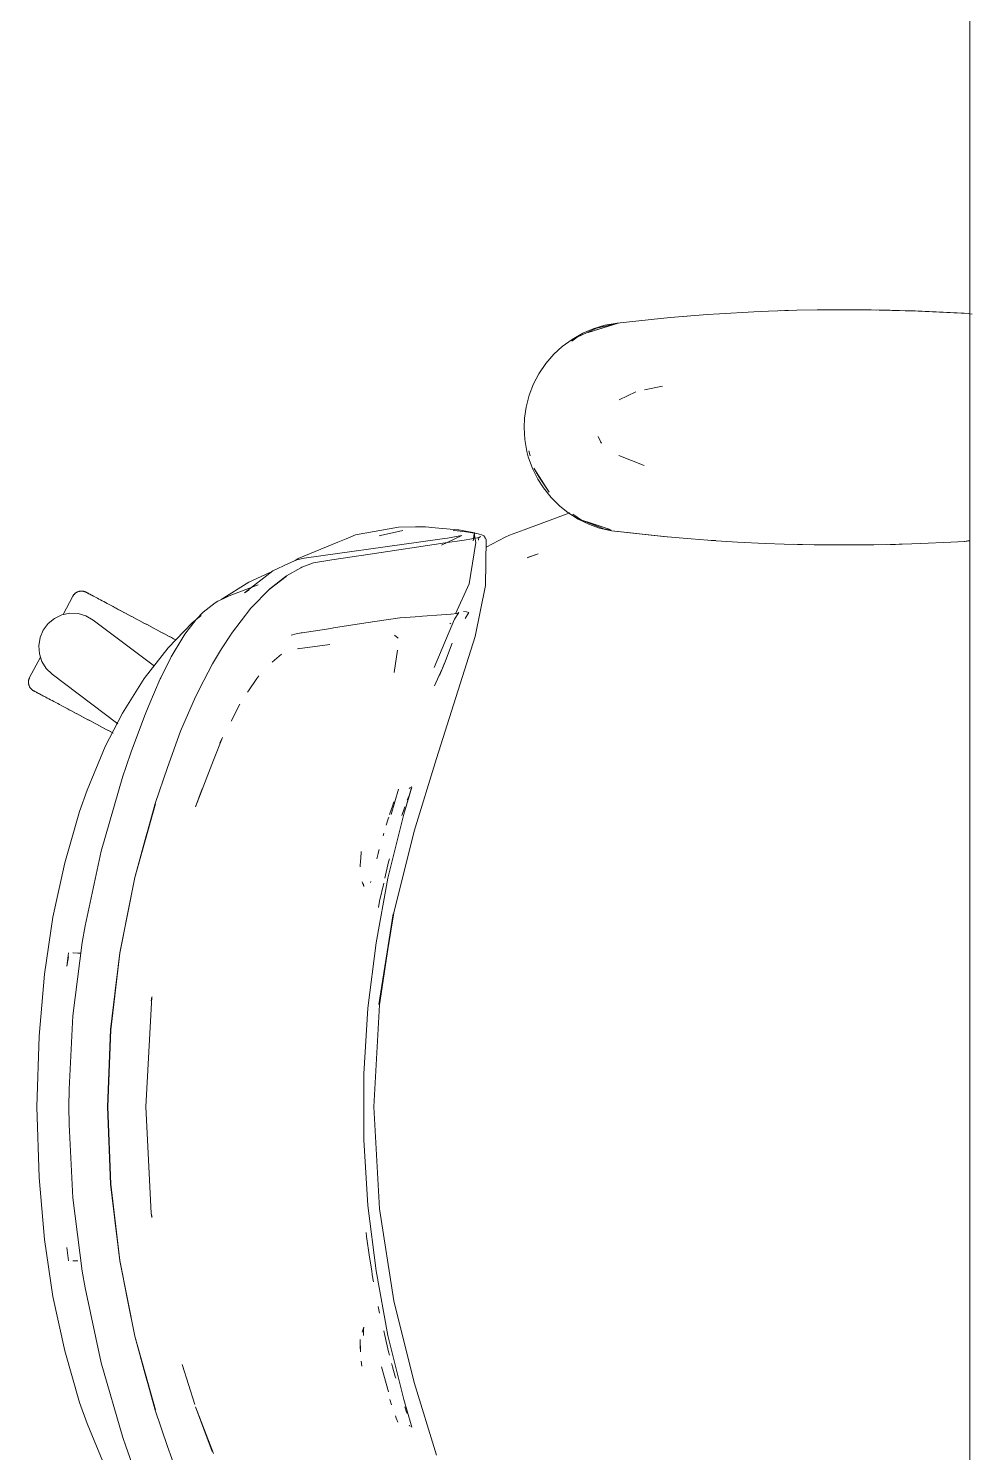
# Model space of a CAD drawing. Header units: millimetres. Extents: x 155927 to 295199, y -4084 to 97293.
# Drawn here: x 226676 to 227064, y 33040 to 33626 of the extents above; entities that cross this region are included whole.
import ezdxf

# ---------------------------------------------------------------- set-up
doc = ezdxf.new("R2010")
doc.units = ezdxf.units.MM
doc.header["$MEASUREMENT"] = 0
doc.layers.add('G-IMPT', color=8, linetype='CONTINUOUS', lineweight=9)
doc.layers.add('I-FURN', color=8, linetype='CONTINUOUS', lineweight=9)

msp = doc.modelspace()

# ---------------------------------------------------------------- linework, layer by layer
at = {"layer": 'G-IMPT'}
for p, q in [((226955.79, 33508.56), (226940.74, 33507.31)), ((226947.61, 33507.91), (226945.93, 33507.74)), ((226955.79, 33508.56), (226960.88, 33508.88)), ((226960.88, 33508.88), (226975.02, 33509.69)), ((226981.04, 33509.95), (226975.02, 33509.69)), ((226981.04, 33509.95), (226992.8, 33510.34)), ((226985.93, 33510.09), (226987.86, 33510.2)), ((226987.86, 33510.2), (226989.36, 33510.21)), ((227001.22, 33510.5), (226992.8, 33510.34)), ((227001.22, 33510.5), (227012.02, 33510.59)), ((227001.22, 33510.5), (227021.41, 33510.55)), ((227001.22, 33510.5), (227031.24, 33510.39)), ((227031.24, 33510.39), (227012.02, 33510.59)), ((227021.41, 33510.55), (227031.24, 33510.39)), ((227021.41, 33510.55), (227042.8, 33510.04)), ((227021.41, 33510.55), (227041.59, 33510.08)), ((227021.41, 33510.51), (227023.44, 33510.53)), ((227023.44, 33510.53), (227025.65, 33510.44)), ((227031.24, 33510.39), (227042.8, 33510.04)), ((227042.8, 33510.04), (227041.59, 33510.08)), ((227041.59, 33510.08), (227063.38, 33508.99)), ((227041.59, 33510.08), (227061.77, 33509.11)), ((227042.8, 33510.04), (227063.38, 33508.99)), ((227063.38, 33508.99), (227061.77, 33509.11)), ((227063.38, 33508.99), (227065.03, 33508.74)), ((226910.23, 33503.01), (226902.16, 33499.28)), ((226904.54, 33500.89), (226908.77, 33502.7)), ((226919.19, 33505.06), (226906.73, 33501.23)), ((226906.73, 33501.23), (226915.88, 33504.14)), ((226908.77, 33502.7), (226913.64, 33504.16)), ((226910.23, 33503.01), (226918.63, 33504.93)), ((226918.68, 33505.06), (226913.64, 33504.16)), ((226919.19, 33505.06), (226915.88, 33504.14)), ((226936.61, 33506.96), (226918.68, 33505.06)), ((226940.74, 33507.31), (226936.61, 33506.96)), ((226896.01, 33495.38), (226900.1, 33498.37)), ((226900.05, 33497.68), (226902.16, 33499.28)), ((226904.54, 33500.89), (226900.1, 33498.37)), ((226889.25, 33488.38), (226892.57, 33492.21)), ((226896.01, 33495.38), (226892.57, 33492.21)), ((226886.42, 33484.21), (226884.23, 33480.05)), ((226886.42, 33484.21), (226889.25, 33488.38)), ((226884.23, 33480.05), (226882.4, 33475.33)), ((226937.4, 33479.09), (226929.96, 33477.52)), ((226881.14, 33470.47), (226882.4, 33475.33)), ((226919.56, 33473.48), (226926.35, 33476.75)), ((226881.14, 33470.47), (226880.49, 33465.96)), ((226880.32, 33462.11), (226880.49, 33465.96)), ((226880.32, 33462.11), (226880.61, 33457.07)), ((226880.61, 33457.07), (226881.49, 33452.12)), ((226910.93, 33458.28), (226911.95, 33456.06)), ((226911.95, 33456.06), (226911.9, 33456.14)), ((226911.95, 33456.06), (226912.24, 33455.61)), ((226881.49, 33452.12), (226882.06, 33449.99)), ((226883.77, 33445.22), (226882.06, 33449.99)), ((226882.86, 33450.43), (226882.24, 33452.46)), ((226929.9, 33446.39), (226919.47, 33450.53)), ((226883.77, 33445.22), (226886.01, 33440.71)), ((226884.42, 33445.31), (226886.58, 33441.64)), ((226884.42, 33445.31), (226890.74, 33435.36)), ((226886.01, 33440.71), (226888.28, 33437.16)), ((226886.58, 33441.64), (226890.74, 33435.36)), ((226891.46, 33433.18), (226888.28, 33437.16)), ((226891.46, 33433.18), (226895.07, 33429.64)), ((226899.27, 33426.89), (226880.33, 33419.95)), ((226895.07, 33429.64), (226898.38, 33427.01)), ((226902.7, 33424.28), (226898.38, 33427.01)), ((226904.03, 33423.89), (226900.45, 33426.31)), ((226828.55, 33421.05), (226810.86, 33417.81)), ((226830.42, 33419.64), (226821.11, 33417.6)), ((226828.55, 33421.05), (226835.52, 33421.08)), ((226835.52, 33421.08), (226839.69, 33421.08)), ((226843.65, 33420.74), (226839.69, 33421.08)), ((226852.97, 33419.93), (226843.65, 33420.74)), ((226852.97, 33419.93), (226853.44, 33419.89)), ((226853.44, 33419.89), (226857.69, 33419.08)), ((226880.33, 33419.95), (226874.36, 33417.76)), ((226902.7, 33424.28), (226907.28, 33422.09)), ((226904.03, 33423.89), (226906.73, 33422.99)), ((226904.03, 33423.89), (226915.88, 33420.07)), ((226913.25, 33420.28), (226905.06, 33423.48)), ((226906.73, 33422.99), (226915.88, 33420.07)), ((226907.28, 33422.09), (226911.42, 33420.64)), ((226916.38, 33419.49), (226911.42, 33420.64)), ((226916.3, 33419.7), (226913.25, 33420.28)), ((226787.18, 33408.03), (226803.63, 33414.83)), ((226836.83, 33414.87), (226789.62, 33408.19)), ((226803.63, 33414.83), (226807, 33416.22)), ((226810.86, 33417.81), (226807, 33416.22)), ((226847.8, 33414.48), (226816.92, 33409.92)), ((226821.11, 33417.6), (226820.54, 33417.44)), ((226836.83, 33414.87), (226847.5, 33416.31)), ((226854.68, 33417.5), (226846.27, 33413.51)), ((226848.79, 33416.52), (226847.5, 33416.31)), ((226855.65, 33415.59), (226847.8, 33414.48)), ((226848.79, 33416.52), (226853.81, 33417.35)), ((226852.8, 33419.41), (226851.12, 33419.55)), ((226857.49, 33418.9), (226852.8, 33419.41)), ((226854.68, 33417.5), (226853.81, 33417.35)), ((226861.92, 33416.7), (226855.65, 33415.59)), ((226858.1, 33418.82), (226857.49, 33418.9)), ((226857.69, 33419.08), (226860.01, 33418.63)), ((226857.75, 33397.6), (226860.46, 33414.64)), ((226858.1, 33418.82), (226861.38, 33418.28)), ((226859.29, 33415.36), (226860.01, 33418.63)), ((226859.29, 33415.36), (226859.78, 33418.22)), ((226859.78, 33418.22), (226860.46, 33414.64)), ((226861.3, 33416.53), (226862.39, 33417.09)), ((226861.3, 33416.53), (226861.92, 33416.7)), ((226863.24, 33417.73), (226861.38, 33418.28)), ((226861.49, 33415.65), (226861.57, 33416.15)), ((226861.89, 33416.69), (226861.57, 33416.15)), ((226861.89, 33416.69), (226862.39, 33417.09)), ((226863.24, 33417.73), (226863.78, 33417.41)), ((226863.78, 33417.41), (226864.16, 33416.92)), ((226864.76, 33415.88), (226864.16, 33416.92)), ((226864.28, 33416.29), (226864.16, 33416.92)), ((226864.16, 33416.92), (226864.18, 33416.84)), ((226864.28, 33416.29), (226864.18, 33416.84)), ((226864.38, 33396.9), (226864.76, 33415.88)), ((226864.7, 33412.69), (226872.6, 33416.84)), ((226872.6, 33416.84), (226874.36, 33417.76)), ((226916.38, 33419.49), (226939.33, 33417.03)), ((226916.38, 33419.49), (226919.19, 33419.16)), ((226916.38, 33419.49), (226937.81, 33417.14)), ((226939.33, 33417.03), (226919.19, 33419.16)), ((226937.81, 33417.14), (226949.21, 33416.15)), ((226959.5, 33415.42), (226949.21, 33416.15)), ((226957.46, 33415.56), (226956.04, 33415.69)), ((226957.46, 33415.56), (226959.36, 33415.47)), ((226959.5, 33415.42), (226968.37, 33414.86)), ((226979.68, 33414.32), (226968.37, 33414.86)), ((226979.68, 33414.32), (226987.56, 33414.03)), ((226999.86, 33413.73), (226987.56, 33414.03)), ((226991.43, 33413.95), (226993.08, 33413.87)), ((226993.08, 33413.87), (226995.16, 33413.87)), ((227024.56, 33413.71), (227040.23, 33414.09)), ((227031.28, 33413.88), (227033.5, 33413.88)), ((227036.18, 33414), (227033.5, 33413.88)), ((227040.23, 33414.09), (227043.77, 33414.21)), ((227056.33, 33414.82), (227043.77, 33414.21)), ((227056.33, 33414.82), (227062, 33415.11)), ((227064.07, 33415.54), (227061.77, 33415.11)), ((227062, 33415.11), (227064.07, 33415.37)), ((226786.01, 33407.26), (226787.18, 33408.03)), ((226789.62, 33408.19), (226786.62, 33407.54)), ((226816.92, 33409.92), (226801.16, 33407.53)), ((226881.64, 33408.36), (226886.1, 33409.99)), ((226881.64, 33408.36), (226882.22, 33408.61)), ((226886.1, 33409.99), (226882.22, 33408.61)), ((226999.86, 33413.73), (227005.33, 33413.66)), ((227020.05, 33413.66), (227005.33, 33413.66)), ((227024.56, 33413.71), (227020.05, 33413.66)), ((226765.03, 33394), (226776.74, 33402.94)), ((226775.55, 33402.27), (226766.92, 33398.29)), ((226775.55, 33402.27), (226776.08, 33402.51)), ((226783.26, 33405.98), (226776.74, 33402.94)), ((226782.44, 33400.97), (226788.27, 33404.26)), ((226783.26, 33405.98), (226786.62, 33407.54)), ((226788.27, 33404.26), (226788.69, 33404.48)), ((226793.48, 33406.23), (226788.69, 33404.48)), ((226793.48, 33406.23), (226801.16, 33407.53)), ((226766.92, 33398.29), (226755.47, 33391.17)), ((226770.69, 33397.23), (226758.78, 33392.72)), ((226775.26, 33395.25), (226782.21, 33400.65)), ((226775.26, 33395.25), (226778.84, 33398.06)), ((226782.44, 33400.97), (226775.47, 33395.55)), ((226782.21, 33400.65), (226778.84, 33398.06)), ((226857.75, 33397.6), (226852.14, 33385.25)), ((226864.38, 33396.9), (226860.18, 33375.94)), ((226752.98, 33389.86), (226754.12, 33390.47)), ((226754.12, 33390.47), (226756.55, 33391.65)), ((226756.55, 33391.65), (226758.78, 33392.72)), ((226765.03, 33394), (226767.07, 33395.16)), ((226767.74, 33387.65), (226775.47, 33395.55)), ((226743.55, 33381.55), (226747.22, 33384.55)), ((226748.12, 33386), (226745.22, 33382.97)), ((226752.98, 33389.86), (226748.12, 33386)), ((226767.74, 33387.65), (226759.71, 33377.22)), ((226838.47, 33384.31), (226846.33, 33384.88)), ((226846.33, 33384.88), (226850.21, 33385.17)), ((226850.29, 33385.18), (226850.21, 33385.17)), ((226850.29, 33385.18), (226852.67, 33385.47)), ((226853.4, 33385.77), (226851.64, 33383.1)), ((226852.68, 33385.48), (226852.67, 33385.47)), ((226852.68, 33385.48), (226853.4, 33385.77)), ((226855.32, 33386.24), (226856.67, 33386.07)), ((226856.02, 33383.31), (226857.55, 33385.79)), ((226857.61, 33385.77), (226856.02, 33383.31)), ((226857.55, 33385.79), (226856.06, 33383.32)), ((226856.67, 33386.07), (226857.55, 33385.79)), ((226857.61, 33385.77), (226857.55, 33385.79)), ((226743.55, 33381.55), (226733.59, 33371.26)), ((226745.22, 33382.97), (226740.51, 33376.84)), ((226800.62, 33379.29), (226788.89, 33377.49)), ((226800.62, 33379.29), (226801.23, 33379.39)), ((226801.74, 33379.47), (226801.23, 33379.39)), ((226815.09, 33381.58), (226801.74, 33379.47)), ((226815.09, 33381.58), (226829.16, 33383.61)), ((226829.24, 33383.62), (226829.16, 33383.61)), ((226829.24, 33383.62), (226837.49, 33384.24)), ((226837.49, 33384.24), (226838.47, 33384.31)), ((226851.64, 33383.1), (226843.21, 33363.12)), ((226850.19, 33381.38), (226849.75, 33381.11)), ((226734.91, 33367.55), (226739.64, 33375.55)), ((226740.51, 33376.84), (226739.64, 33375.55)), ((226755.66, 33370.86), (226759.55, 33376.96)), ((226759.55, 33376.96), (226759.71, 33377.22)), ((226784.28, 33376.53), (226786.44, 33377)), ((226786.44, 33377), (226788.43, 33377.42)), ((226788.89, 33377.49), (226788.43, 33377.42)), ((226828.5, 33375.23), (226826.86, 33376.51)), ((226844.19, 33325.7), (226860.18, 33375.94)), ((226847.5, 33364.75), (226850.76, 33373.22)), ((226723.79, 33358.66), (226733.59, 33371.26)), ((226734.6, 33366.95), (226730.6, 33358.94)), ((226734.6, 33366.95), (226734.91, 33367.55)), ((226755.66, 33370.86), (226751.9, 33364.63)), ((226776.46, 33365.33), (226780.37, 33368.67)), ((226800.32, 33372.61), (226786.96, 33370.83)), ((226786.96, 33370.83), (226787.43, 33370.98)), ((226828.15, 33370.29), (226826.75, 33361.12)), ((226828.15, 33370.29), (226828.11, 33369.94)), ((226748.33, 33357.84), (226751.9, 33364.63)), ((226846.48, 33362.38), (226843.44, 33355.66)), ((226847.51, 33364.96), (226845.48, 33359.84)), ((226845.49, 33359.86), (226847.51, 33364.96)), ((226847.5, 33364.75), (226845.49, 33359.86)), ((226714.81, 33344.36), (226723.79, 33358.66)), ((226730.38, 33358.5), (226725.61, 33347.54)), ((226730.38, 33358.5), (226730.6, 33358.94)), ((226748.33, 33357.84), (226744.94, 33351.12)), ((226770.19, 33358.7), (226766.7, 33353.57)), ((226770.19, 33358.7), (226770.94, 33359.8)), ((226738.76, 33336.89), (226744.94, 33351.12)), ((226766.7, 33353.57), (226766.3, 33352.99)), ((226707.72, 33330.58), (226714.81, 33344.36)), ((226718.53, 33328.79), (226724.13, 33343.86)), ((226725.61, 33347.54), (226724.13, 33343.86)), ((226763.16, 33348.09), (226759.62, 33341.12)), ((226733.3, 33322.01), (226738.76, 33336.89)), ((226752.27, 33324.93), (226755.99, 33334.26)), ((226755.99, 33334.26), (226754.99, 33332.01)), ((226700.2, 33312.61), (226707.72, 33330.58)), ((226718.53, 33328.79), (226716.19, 33321.97)), ((226715, 33318.36), (226716.19, 33321.97)), ((226733.3, 33322.01), (226728.3, 33307.1)), ((226744.89, 33305.76), (226751.6, 33323.2)), ((226751.6, 33323.2), (226752.27, 33324.93)), ((226835.01, 33295.72), (226844.19, 33325.7)), ((226715, 33318.36), (226706.05, 33287.53)), ((226834.05, 33313.9), (226833.92, 33314.14)), ((226700.2, 33312.61), (226697.13, 33303.88)), ((226744.89, 33305.76), (226747.61, 33313.19)), ((226825.59, 33302.67), (226828.62, 33313.1)), ((226830.78, 33302.68), (226834.05, 33313.9)), ((226830.78, 33302.68), (226833.9, 33313.5)), ((226830.78, 33302.68), (226833.84, 33313.21)), ((226832.16, 33308.45), (226832.51, 33309.42)), ((226832.51, 33309.42), (226832.91, 33310.49)), ((226832.96, 33313.36), (226833.57, 33313.74)), ((226832.96, 33313.36), (226833.17, 33313.51)), ((226833.84, 33313.21), (226833.9, 33313.5)), ((226697.13, 33303.88), (226690.96, 33282.63)), ((226719.91, 33276.6), (226728.3, 33307.1)), ((226719.91, 33276.6), (226728.34, 33307.01)), ((226724.57, 33293.84), (226728.34, 33307.01)), ((226824.23, 33276.36), (226830.78, 33302.68)), ((226825.7, 33304.97), (226824.93, 33302.67)), ((226825.7, 33304.97), (226825.95, 33305.69)), ((226826.71, 33307.85), (226825.95, 33305.69)), ((226830.15, 33302.67), (226830, 33302.22)), ((226830.15, 33302.67), (226830.89, 33304.9)), ((226831.18, 33305.7), (226830.89, 33304.9)), ((226824.3, 33300.75), (226823.51, 33298.26)), ((226824.55, 33301.53), (226824.3, 33300.75)), ((226724.57, 33293.84), (226719.91, 33276.6)), ((226822.52, 33294.96), (226822.19, 33293.85)), ((226835.01, 33295.72), (226826.7, 33262.04)), ((226699.39, 33256.74), (226706.05, 33287.53)), ((226812.92, 33283.11), (226813.19, 33286.82)), ((226813.19, 33286.82), (226813.23, 33287.3)), ((226820.61, 33288.17), (226819.62, 33284.31)), ((226820.61, 33288.17), (226820.22, 33286.65)), ((226690.96, 33282.63), (226686.14, 33260.27)), ((226812.81, 33281.04), (226812.82, 33281.74)), ((226812.92, 33283.11), (226812.82, 33281.74)), ((226822.91, 33276.34), (226824.47, 33283.09)), ((226824.47, 33283.09), (226824.81, 33284.38)), ((226713.74, 33245.47), (226719.95, 33276.71)), ((226719.95, 33276.71), (226713.74, 33245.55)), ((226719.91, 33276.6), (226716.83, 33261.58)), ((226814.35, 33272.95), (226813.66, 33274.9)), ((226814.35, 33272.95), (226814.13, 33274)), ((226817.02, 33274.63), (226817.15, 33274.96)), ((226817.04, 33274.63), (226817.15, 33274.96)), ((226824.23, 33276.36), (226819.3, 33249.69)), ((226820.76, 33266.95), (226822.46, 33274.37)), ((226713.74, 33245.47), (226716.83, 33261.58)), ((226820.28, 33264.31), (226820.76, 33266.95)), ((226826.7, 33262.04), (226820.44, 33224.3)), ((226820.44, 33224.3), (226826.43, 33261.66)), ((226820.7, 33224.13), (226826.43, 33261.66)), ((226682.65, 33236.85), (226686.14, 33260.27)), ((226698.2, 33249.82), (226699.39, 33256.74)), ((226694.39, 33219.65), (226698.2, 33249.82)), ((226819.3, 33249.69), (226816, 33222.77)), ((226692.55, 33245.55), (226691.9, 33240.14)), ((226692.47, 33243.91), (226691.9, 33240.14)), ((226694.32, 33245.59), (226696.41, 33245.51)), ((226694.32, 33245.59), (226694.43, 33245.58)), ((226697.65, 33245.47), (226696.41, 33245.51)), ((226709.91, 33213.96), (226713.74, 33245.55)), ((226709.95, 33213.92), (226713.74, 33245.47)), ((226711.79, 33229.99), (226713.74, 33245.47)), ((226680.39, 33211.28), (226682.65, 33236.85)), ((226711.79, 33229.99), (226709.95, 33213.92)), ((226724.41, 33182.14), (226726.91, 33227.48)), ((226726.91, 33227.48), (226726.68, 33225.87)), ((226726.68, 33225.87), (226726.91, 33227.17)), ((226726.96, 33227.42), (226726.91, 33227.17)), ((226814.35, 33195.7), (226816, 33222.77)), ((226820.7, 33224.13), (226818.34, 33182.14)), ((226692.77, 33189.45), (226694.39, 33219.65)), ((226679.54, 33182.14), (226680.39, 33211.28)), ((226708.58, 33182.14), (226709.91, 33213.96)), ((226709.95, 33213.92), (226708.81, 33182.14)), ((226709.95, 33213.92), (226709.28, 33199.02)), ((226709.28, 33199.02), (226708.81, 33182.14)), ((226814.35, 33168.58), (226814.35, 33195.7)), ((226692.77, 33189.45), (226692.68, 33182.14)), ((226680.39, 33153), (226679.54, 33182.14)), ((226692.77, 33174.83), (226692.68, 33182.14)), ((226709.91, 33150.32), (226708.58, 33182.14)), ((226709.28, 33165.26), (226708.81, 33182.14)), ((226709.95, 33150.36), (226708.81, 33182.14)), ((226724.35, 33182.14), (226726.68, 33138.41)), ((226724.41, 33182.14), (226726.68, 33138.41)), ((226820.7, 33140.15), (226818.34, 33182.14)), ((226692.77, 33174.83), (226694.39, 33144.62)), ((226814.35, 33168.58), (226816, 33141.51)), ((226709.28, 33165.26), (226709.95, 33150.36)), ((226682.65, 33127.43), (226680.39, 33153)), ((226709.91, 33150.32), (226713.74, 33118.73)), ((226709.95, 33150.36), (226713.74, 33118.81)), ((226709.95, 33150.36), (226711.79, 33134.29)), ((226694.39, 33144.62), (226698.2, 33114.45)), ((226726.68, 33138.41), (226726.94, 33136.63)), ((226726.68, 33138.41), (226726.91, 33137.11)), ((226819.3, 33114.59), (226816, 33141.51)), ((226826.7, 33102.24), (226820.7, 33140.15)), ((226713.74, 33118.81), (226711.79, 33134.29)), ((226726.96, 33136.86), (226726.91, 33137.11)), ((226686.14, 33104.01), (226682.65, 33127.43)), ((226815.39, 33128.74), (226815.2, 33130.4)), ((226816.68, 33120.22), (226815.39, 33128.74)), ((226692.55, 33118.72), (226691.9, 33124.14)), ((226696.41, 33118.77), (226694.32, 33118.69)), ((226694.32, 33118.69), (226694.43, 33118.69)), ((226719.91, 33087.68), (226713.74, 33118.81)), ((226713.74, 33118.81), (226716.83, 33102.7)), ((226719.91, 33087.68), (226713.74, 33118.73)), ((226816.68, 33120.22), (226817.53, 33114.59)), ((226817.53, 33114.59), (226817.78, 33112.97)), ((226824.23, 33087.92), (226819.3, 33114.59)), ((226698.2, 33114.45), (226699.39, 33107.53)), ((226818.33, 33110.06), (226817.78, 33112.97)), ((226690.96, 33081.64), (226686.14, 33104.01)), ((226706.05, 33076.74), (226699.39, 33107.53)), ((226719.91, 33087.68), (226716.83, 33102.7)), ((226820.26, 33099.96), (226820.8, 33097.14)), ((226826.7, 33102.24), (226835.01, 33068.55)), ((226814.35, 33091.33), (226813.66, 33089.38)), ((226814.13, 33090.28), (226814.35, 33091.33)), ((226724.57, 33070.44), (226719.91, 33087.68)), ((226719.91, 33087.68), (226728.3, 33057.18)), ((226719.91, 33087.68), (226728.34, 33057.27)), ((226812.81, 33086.27), (226812.9, 33081.21)), ((226812.81, 33086.27), (226812.82, 33083.49)), ((226814.09, 33088.11), (226814.1, 33087.97)), ((226814.13, 33090.28), (226814.1, 33087.97)), ((226822.46, 33089.91), (226822.91, 33087.94)), ((226824.47, 33081.18), (226822.91, 33087.94)), ((226824.23, 33087.92), (226830.78, 33061.6)), ((226697.13, 33060.4), (226690.96, 33081.64)), ((226812.9, 33081.21), (226812.82, 33083.49)), ((226824.47, 33081.18), (226824.8, 33079.89)), ((226706.05, 33076.74), (226715, 33045.92)), ((226739.36, 33076), (226740.44, 33072.56)), ((226739.36, 33076), (226744.61, 33059.51)), ((226813.21, 33077.42), (226813.42, 33075.33)), ((226824.5, 33064.7), (226821.59, 33075.1)), ((226825.77, 33076.17), (226825.72, 33076.35)), ((226826.09, 33075.03), (226825.77, 33076.17)), ((226826.09, 33075.03), (226827.2, 33071.03)), ((226724.57, 33070.44), (226728.34, 33057.27)), ((226827.2, 33071.03), (226827.41, 33070.34)), ((226844.19, 33038.58), (226835.01, 33068.55)), ((226697.13, 33060.4), (226700.2, 33051.67)), ((226728.3, 33057.18), (226733.3, 33042.27)), ((226744.89, 33058.52), (226751.71, 33040.12)), ((226744.89, 33058.52), (226751.6, 33041.08)), ((226824.94, 33061.61), (226825.67, 33059.4)), ((226830.78, 33061.6), (226833.85, 33051.17)), ((226831.94, 33056.4), (226831.2, 33058.5)), ((226831.94, 33056.4), (226832.18, 33055.75)), ((226700.2, 33051.67), (226707.72, 33033.69)), ((226827.66, 33053.85), (226827.28, 33054.86)), ((226827.66, 33053.85), (226828.27, 33052.19)), ((226832.96, 33050.92), (226833.17, 33050.77)), ((226832.96, 33050.92), (226833.57, 33050.53)), ((226833.92, 33050.9), (226833.85, 33051.17)), ((226833.99, 33050.61), (226833.92, 33050.9)), ((226833.96, 33050.15), (226834.05, 33050.38)), ((226834.05, 33050.38), (226833.99, 33050.61)), ((226715, 33045.92), (226716.19, 33042.31)), ((226718.6, 33035.38), (226716.19, 33042.31)), ((226738.76, 33027.39), (226733.3, 33042.27)), ((226751.6, 33041.08), (226752.27, 33039.35))]:
    msp.add_line(p, q, dxfattribs=at)
at = {"layer": 'I-FURN'}
for p, q in [((227064.07, 34226.57), (227064.07, 32626.57)), ((227064.07, 32626.57), (227064.07, 34226.57)), ((226694.32, 33392.52), (226690.29, 33384.94)), ((226694.32, 33392.52), (226694.4, 33392.66)), ((226694.4, 33392.66), (226694.48, 33392.8)), ((226694.48, 33392.8), (226694.57, 33392.93)), ((226694.57, 33392.93), (226694.66, 33393.06)), ((226694.66, 33393.06), (226694.76, 33393.19)), ((226694.76, 33393.19), (226694.87, 33393.31)), ((226694.87, 33393.31), (226694.98, 33393.43)), ((226694.98, 33393.43), (226695.09, 33393.54)), ((226695.09, 33393.54), (226695.21, 33393.65)), ((226695.21, 33393.65), (226695.34, 33393.76)), ((226695.34, 33393.76), (226695.46, 33393.85)), ((226695.46, 33393.85), (226695.59, 33393.95)), ((226695.59, 33393.95), (226695.73, 33394.04)), ((226695.73, 33394.04), (226695.87, 33394.12)), ((226695.87, 33394.12), (226696.01, 33394.2)), ((226696.01, 33394.2), (226696.15, 33394.27)), ((226696.15, 33394.27), (226696.3, 33394.34)), ((226696.3, 33394.34), (226696.45, 33394.4)), ((226696.45, 33394.4), (226696.6, 33394.45)), ((226696.6, 33394.45), (226696.75, 33394.5)), ((226696.75, 33394.5), (226696.91, 33394.54)), ((226696.91, 33394.54), (226697.07, 33394.57)), ((226697.07, 33394.57), (226697.23, 33394.6)), ((226697.23, 33394.6), (226697.39, 33394.63)), ((226697.39, 33394.63), (226697.55, 33394.64)), ((226697.55, 33394.64), (226697.71, 33394.65)), ((226697.71, 33394.65), (226697.87, 33394.66)), ((226697.87, 33394.66), (226698.03, 33394.65)), ((226698.03, 33394.65), (226698.19, 33394.64)), ((226698.19, 33394.64), (226698.35, 33394.63)), ((226698.35, 33394.63), (226698.51, 33394.61)), ((226698.51, 33394.61), (226698.67, 33394.58)), ((226698.67, 33394.58), (226698.83, 33394.54)), ((226698.83, 33394.54), (226698.98, 33394.5)), ((226698.98, 33394.5), (226699.14, 33394.46)), ((226699.14, 33394.46), (226699.29, 33394.4)), ((226699.29, 33394.4), (226699.44, 33394.34)), ((226699.44, 33394.34), (226699.58, 33394.28)), ((226699.58, 33394.28), (226699.73, 33394.21)), ((226699.73, 33394.21), (226699.77, 33394.19)), ((226699.77, 33394.19), (226699.79, 33394.17)), ((226699.77, 33394.18), (226699.77, 33394.19)), ((226699.82, 33394.16), (226699.77, 33394.18)), ((226699.79, 33394.17), (226699.85, 33394.14)), ((226699.9, 33394.12), (226699.82, 33394.16)), ((226699.85, 33394.14), (226699.95, 33394.09)), ((226700.02, 33394.05), (226699.9, 33394.12)), ((226699.95, 33394.09), (226700.09, 33394.01)), ((226700.18, 33393.97), (226700.02, 33394.05)), ((226700.09, 33394.01), (226700.27, 33393.92)), ((226700.38, 33393.86), (226700.18, 33393.97)), ((226700.27, 33393.92), (226700.49, 33393.8)), ((226700.62, 33393.73), (226700.38, 33393.86)), ((226700.49, 33393.8), (226700.75, 33393.66)), ((226700.9, 33393.58), (226700.62, 33393.73)), ((226700.75, 33393.66), (226701.04, 33393.51)), ((226701.22, 33393.41), (226700.9, 33393.58)), ((226701.04, 33393.51), (226701.38, 33393.33)), ((226701.58, 33393.22), (226701.22, 33393.41)), ((226701.38, 33393.33), (226701.75, 33393.13)), ((226701.97, 33393.01), (226701.58, 33393.22)), ((226701.75, 33393.13), (226702.16, 33392.91)), ((226702.4, 33392.79), (226701.97, 33393.01)), ((226702.16, 33392.91), (226702.61, 33392.67)), ((226702.86, 33392.54), (226702.4, 33392.79)), ((226702.61, 33392.67), (226703.09, 33392.42)), ((226703.37, 33392.27), (226702.86, 33392.54)), ((226703.09, 33392.42), (226703.61, 33392.14)), ((226703.9, 33391.99), (226703.37, 33392.27)), ((226703.61, 33392.14), (226704.16, 33391.85)), ((226704.47, 33391.69), (226703.9, 33391.99)), ((226704.16, 33391.85), (226704.74, 33391.54)), ((226705.07, 33391.37), (226704.47, 33391.69)), ((226705.71, 33391.03), (226705.07, 33391.37)), ((226706.37, 33390.68), (226705.71, 33391.03)), ((226707.06, 33390.31), (226706.37, 33390.68)), ((226707.79, 33389.92), (226707.06, 33390.31)), ((226686.78, 33383.4), (226689.83, 33384.84)), ((226689.83, 33384.84), (226693.13, 33385.51)), ((226693.13, 33385.51), (226696.5, 33385.37)), ((226696.5, 33385.37), (226699.74, 33384.43)), ((226699.74, 33384.43), (226702.66, 33382.74)), ((226708.54, 33389.52), (226707.79, 33389.92)), ((226709.31, 33389.11), (226708.54, 33389.52)), ((226710.11, 33388.69), (226709.31, 33389.11)), ((226710.94, 33388.25), (226710.11, 33388.69)), ((226710.49, 33388.49), (226711.32, 33388.04)), ((226711.78, 33387.8), (226710.94, 33388.25)), ((226711.32, 33388.04), (226712.18, 33387.59)), ((226712.65, 33387.34), (226711.78, 33387.8)), ((226712.18, 33387.59), (226713.06, 33387.12)), ((226713.54, 33386.86), (226712.65, 33387.34)), ((226713.06, 33387.12), (226713.95, 33386.64)), ((226714.44, 33386.38), (226713.54, 33386.86)), ((226713.95, 33386.64), (226714.87, 33386.16)), ((226715.37, 33385.89), (226714.44, 33386.38)), ((226714.87, 33386.16), (226715.8, 33385.66)), ((226716.3, 33385.39), (226715.37, 33385.89)), ((226715.8, 33385.66), (226716.74, 33385.16)), ((226717.26, 33384.89), (226716.3, 33385.39)), ((226716.74, 33385.16), (226717.7, 33384.65)), ((226718.22, 33384.37), (226717.26, 33384.89)), ((226717.7, 33384.65), (226718.67, 33384.14)), ((226680.81, 33375.48), (226682.13, 33378.58)), ((226682.13, 33378.58), (226684.16, 33381.27)), ((226684.16, 33381.27), (226686.78, 33383.4)), ((226702.66, 33382.74), (226727.98, 33363.66)), ((226719.19, 33383.86), (226718.22, 33384.37)), ((226718.67, 33384.14), (226719.65, 33383.62)), ((226720.18, 33383.33), (226719.19, 33383.86)), ((226719.65, 33383.62), (226720.63, 33383.09)), ((226721.17, 33382.81), (226720.18, 33383.33)), ((226720.63, 33383.09), (226721.63, 33382.56)), ((226722.17, 33382.28), (226721.17, 33382.81)), ((226721.63, 33382.56), (226722.63, 33382.03)), ((226723.17, 33381.74), (226722.17, 33382.28)), ((226722.63, 33382.03), (226723.63, 33381.5)), ((226724.17, 33381.21), (226723.17, 33381.74)), ((226723.63, 33381.5), (226724.63, 33380.96)), ((226725.18, 33380.68), (226724.17, 33381.21)), ((226724.63, 33380.96), (226725.64, 33380.43)), ((226726.18, 33380.14), (226725.18, 33380.68)), ((226725.64, 33380.43), (226726.64, 33379.9)), ((226727.18, 33379.61), (226726.18, 33380.14)), ((226726.64, 33379.9), (226727.64, 33379.36)), ((226728.18, 33379.08), (226727.18, 33379.61)), ((226727.64, 33379.36), (226728.64, 33378.83)), ((226729.18, 33378.55), (226728.18, 33379.08)), ((226728.64, 33378.83), (226729.63, 33378.31)), ((226680.26, 33372.15), (226680.81, 33375.48)), ((226730.16, 33378.02), (226729.18, 33378.55)), ((226729.63, 33378.31), (226730.62, 33377.78)), ((226731.14, 33377.5), (226730.16, 33378.02)), ((226730.62, 33377.78), (226731.59, 33377.26)), ((226732.11, 33376.99), (226731.14, 33377.5)), ((226731.59, 33377.26), (226732.55, 33376.75)), ((226733.07, 33376.48), (226732.11, 33376.99)), ((226732.55, 33376.75), (226733.51, 33376.25)), ((226734.01, 33375.98), (226733.07, 33376.48)), ((226733.51, 33376.25), (226734.44, 33375.75)), ((226734.94, 33375.48), (226734.01, 33375.98)), ((226734.44, 33375.75), (226735.37, 33375.26)), ((226735.86, 33375), (226734.94, 33375.48)), ((226735.37, 33375.26), (226736.27, 33374.78)), ((226736.75, 33374.52), (226735.86, 33375)), ((226680.98, 33367.43), (226676.51, 33359.02)), ((226680.53, 33368.78), (226680.26, 33372.15)), ((226681.59, 33365.58), (226680.53, 33368.78)), ((226683.39, 33362.73), (226681.59, 33365.58)), ((226685.82, 33360.39), (226683.39, 33362.73)), ((226676.03, 33357.12), (226676.04, 33357.28)), ((226676.04, 33356.96), (226676.03, 33357.12)), ((226676.04, 33357.28), (226676.05, 33357.44)), ((226676.05, 33356.8), (226676.04, 33356.96)), ((226676.05, 33357.44), (226676.06, 33357.6)), ((226676.06, 33356.64), (226676.05, 33356.8)), ((226676.06, 33357.6), (226676.08, 33357.76)), ((226676.09, 33356.48), (226676.06, 33356.64)), ((226676.08, 33357.76), (226676.11, 33357.92)), ((226676.12, 33356.32), (226676.09, 33356.48)), ((226676.11, 33357.92), (226676.15, 33358.08)), ((226676.15, 33356.16), (226676.12, 33356.32)), ((226676.15, 33358.08), (226676.19, 33358.23)), ((226676.19, 33356.01), (226676.15, 33356.16)), ((226676.19, 33358.23), (226676.24, 33358.39)), ((226676.24, 33355.85), (226676.19, 33356.01)), ((226676.24, 33358.39), (226676.29, 33358.54)), ((226676.3, 33355.7), (226676.24, 33355.85)), ((226676.29, 33358.54), (226676.35, 33358.69)), ((226676.36, 33355.55), (226676.3, 33355.7)), ((226676.35, 33358.69), (226676.41, 33358.84)), ((226676.42, 33355.4), (226676.36, 33355.55)), ((226676.41, 33358.84), (226676.49, 33358.98)), ((226676.49, 33355.26), (226676.42, 33355.4)), ((226676.49, 33358.98), (226676.51, 33359.02)), ((226676.57, 33355.12), (226676.49, 33355.26)), ((226676.65, 33354.98), (226676.57, 33355.12)), ((226712.89, 33339.99), (226685.82, 33360.39)), ((226676.74, 33354.85), (226676.65, 33354.98)), ((226676.84, 33354.71), (226676.74, 33354.85)), ((226676.94, 33354.59), (226676.84, 33354.71)), ((226677.04, 33354.46), (226676.94, 33354.59)), ((226677.15, 33354.35), (226677.04, 33354.46)), ((226677.26, 33354.23), (226677.15, 33354.35)), ((226677.38, 33354.12), (226677.26, 33354.23)), ((226677.5, 33354.02), (226677.38, 33354.12)), ((226677.63, 33353.92), (226677.5, 33354.02)), ((226677.76, 33353.82), (226677.63, 33353.92)), ((226677.89, 33353.73), (226677.76, 33353.82)), ((226678.03, 33353.65), (226677.89, 33353.73)), ((226678.17, 33353.57), (226678.03, 33353.65)), ((226678.18, 33353.57), (226678.17, 33353.57)), ((226678.17, 33353.57), (226678.19, 33353.56)), ((226678.22, 33353.54), (226678.18, 33353.57)), ((226678.19, 33353.56), (226678.25, 33353.53)), ((226678.3, 33353.5), (226678.22, 33353.54)), ((226678.25, 33353.53), (226678.35, 33353.47)), ((226678.42, 33353.44), (226678.3, 33353.5)), ((226678.35, 33353.47), (226678.49, 33353.4)), ((226678.59, 33353.35), (226678.42, 33353.44)), ((226678.49, 33353.4), (226678.67, 33353.3)), ((226678.79, 33353.24), (226678.59, 33353.35)), ((226678.67, 33353.3), (226678.89, 33353.19)), ((226679.03, 33353.11), (226678.79, 33353.24)), ((226678.89, 33353.19), (226679.15, 33353.05)), ((226679.31, 33352.97), (226679.03, 33353.11)), ((226679.15, 33353.05), (226679.45, 33352.89)), ((226679.62, 33352.8), (226679.31, 33352.97)), ((226679.45, 33352.89), (226679.78, 33352.71)), ((226679.98, 33352.61), (226679.62, 33352.8)), ((226679.78, 33352.71), (226680.16, 33352.51)), ((226680.37, 33352.4), (226679.98, 33352.61)), ((226680.16, 33352.51), (226680.57, 33352.3)), ((226680.8, 33352.17), (226680.37, 33352.4)), ((226680.57, 33352.3), (226681.01, 33352.06)), ((226681.27, 33351.92), (226680.8, 33352.17)), ((226681.01, 33352.06), (226681.49, 33351.8)), ((226681.77, 33351.66), (226681.27, 33351.92)), ((226681.49, 33351.8), (226682.01, 33351.53)), ((226682.31, 33351.37), (226681.77, 33351.66)), ((226682.01, 33351.53), (226682.56, 33351.24)), ((226682.87, 33351.07), (226682.31, 33351.37)), ((226682.56, 33351.24), (226683.15, 33350.92)), ((226683.15, 33350.92), (226683.76, 33350.6)), ((226683.76, 33350.6), (226684.41, 33350.25)), ((226684.41, 33350.25), (226685.09, 33349.89)), ((226685.09, 33349.89), (226685.8, 33349.52)), ((226685.8, 33349.52), (226686.53, 33349.13)), ((226686.53, 33349.13), (226687.29, 33348.72)), ((226687.29, 33348.72), (226688.08, 33348.3)), ((226688.08, 33348.3), (226688.89, 33347.87)), ((226688.89, 33347.87), (226689.73, 33347.43)), ((226689.73, 33347.43), (226690.58, 33346.97)), ((226690.58, 33346.97), (226691.46, 33346.5)), ((226691.46, 33346.5), (226692.36, 33346.03)), ((226692.85, 33345.77), (226691.94, 33346.25)), ((226692.36, 33346.03), (226693.27, 33345.54)), ((226693.77, 33345.28), (226692.85, 33345.77)), ((226693.27, 33345.54), (226694.2, 33345.05)), ((226694.71, 33344.78), (226693.77, 33345.28)), ((226694.2, 33345.05), (226695.15, 33344.55)), ((226695.66, 33344.27), (226694.71, 33344.78)), ((226695.15, 33344.55), (226696.1, 33344.04)), ((226696.62, 33343.76), (226695.66, 33344.27)), ((226696.1, 33344.04), (226697.07, 33343.52)), ((226697.6, 33343.24), (226696.62, 33343.76)), ((226697.07, 33343.52), (226698.05, 33343)), ((226698.58, 33342.72), (226697.6, 33343.24)), ((226698.05, 33343), (226699.04, 33342.48)), ((226699.57, 33342.19), (226698.58, 33342.72)), ((226699.04, 33342.48), (226700.03, 33341.95)), ((226700.57, 33341.66), (226699.57, 33342.19)), ((226700.03, 33341.95), (226701.03, 33341.42)), ((226701.57, 33341.13), (226700.57, 33341.66)), ((226701.03, 33341.42), (226702.03, 33340.88)), ((226702.58, 33340.59), (226701.57, 33341.13)), ((226702.03, 33340.88), (226703.04, 33340.35)), ((226703.58, 33340.06), (226702.58, 33340.59)), ((226703.04, 33340.35), (226704.04, 33339.81)), ((226704.59, 33339.53), (226703.58, 33340.06)), ((226704.04, 33339.81), (226705.05, 33339.28)), ((226705.59, 33338.99), (226704.59, 33339.53)), ((226705.05, 33339.28), (226706.05, 33338.75)), ((226706.59, 33338.46), (226705.59, 33338.99)), ((226706.05, 33338.75), (226707.05, 33338.22)), ((226707.58, 33337.93), (226706.59, 33338.46)), ((226707.05, 33338.22), (226708.04, 33337.69)), ((226708.57, 33337.41), (226707.58, 33337.93)), ((226708.04, 33337.69), (226709.02, 33337.17)), ((226709.55, 33336.89), (226708.57, 33337.41)), ((226709.02, 33337.17), (226710, 33336.65)), ((226710.52, 33336.37), (226709.55, 33336.89)), ((226710, 33336.65), (226710.96, 33336.14))]:
    msp.add_line(p, q, dxfattribs=at)

doc.saveas('drawing.dxf')
